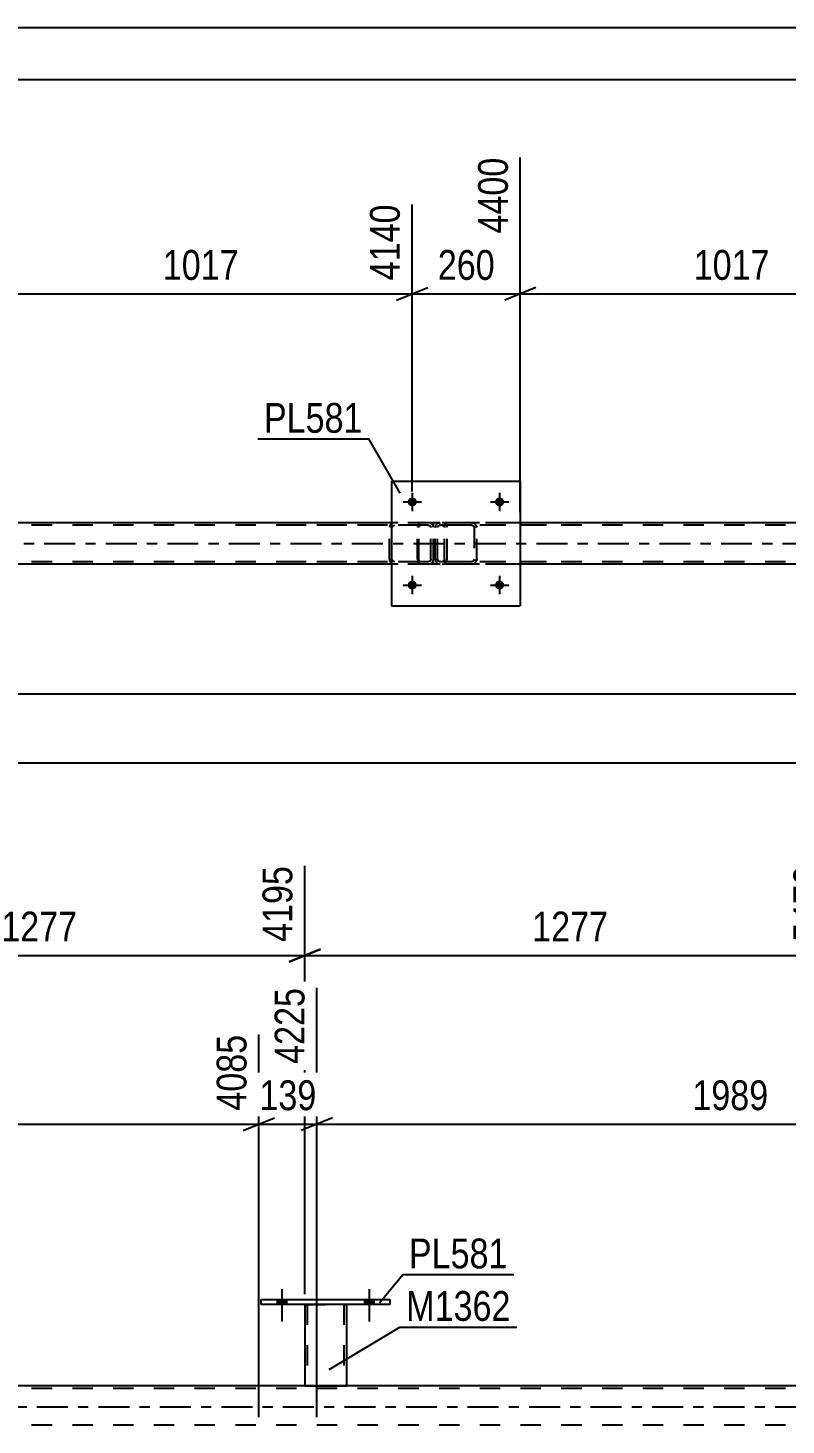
# Model space of a CAD drawing. Header units: millimetres. Extents: x 0 to 841, y 0 to 594.
# Drawn here: x 253.4 to 326.3, y 459.6 to 594 of the extents above; entities that cross this region are included whole.
import ezdxf

# ---------------------------------------------------------------- set-up
doc = ezdxf.new("R2010")
doc.units = ezdxf.units.MM
doc.linetypes.add('DXK_LINE_DOT2', pattern=[3.9198, 1.9599, -1.9599])
doc.linetypes.add('DXK_LINE_DOT3', pattern=[5.9187, 2.979, -0.9799, 0.9799, -0.9799])
doc.styles.add('Arial Narrow', font='ARIALN.TTF', dxfattribs={"height": 0.2})

# ---------------------------------------------------------------- blocks, each defined once
blk = doc.blocks.new('Unknown-318893504-1135')
at = {"color": 5, "linetype": 'Continuous'}
for p, q in [((841, 594), (0, 594)), ((836, 589), (5, 589))]:
    blk.add_line(p, q, dxfattribs=at)
blk = doc.blocks.new('Part-318893504-4870 - 4767')
at = {"color": 7, "linetype": 'DXK_LINE_DOT2'}
for p, q in [((292.56, 545.93), (292.6, 546.12)), ((292.6, 546.12), (292.56, 545.93)), ((292.56, 542.89), (292.56, 545.93)), ((292.8, 545.93), (292.82, 546.02)), ((292.8, 542.89), (292.8, 545.93)), ((292.82, 546.02), (292.87, 546.1)), ((292.86, 546.38), (293.04, 546.41)), ((293.04, 546.41), (292.86, 546.38)), ((292.87, 546.1), (292.95, 546.15)), ((292.95, 546.15), (293.04, 546.17)), ((296.08, 546.41), (293.04, 546.41)), ((296.08, 546.17), (293.04, 546.17)), ((296.08, 546.41), (296.26, 546.38)), ((296.26, 546.38), (296.08, 546.41)), ((296.08, 546.17), (296.17, 546.15)), ((296.17, 546.15), (296.25, 546.1)), ((296.25, 546.1), (296.3, 546.02)), ((296.3, 546.02), (296.32, 545.93)), ((296.32, 545.93), (296.32, 542.89)), ((296.52, 546.12), (296.56, 545.93)), ((296.56, 545.93), (296.52, 546.12)), ((296.56, 542.89), (296.56, 545.93)), ((292.6, 542.71), (292.56, 542.89)), ((292.56, 542.89), (292.6, 542.71)), ((292.82, 542.8), (292.8, 542.89)), ((292.87, 542.72), (292.82, 542.8)), ((293.04, 542.41), (292.86, 542.45)), ((292.86, 542.45), (293.04, 542.41)), ((292.95, 542.67), (292.87, 542.72)), ((293.04, 542.65), (292.95, 542.67)), ((296.08, 542.65), (293.04, 542.65)), ((296.08, 542.41), (293.04, 542.41)), ((296.17, 542.67), (296.08, 542.65)), ((296.26, 542.45), (296.08, 542.41)), ((296.08, 542.41), (296.26, 542.45)), ((296.25, 542.72), (296.17, 542.67)), ((296.3, 542.8), (296.25, 542.72)), ((296.32, 542.89), (296.3, 542.8)), ((296.56, 542.89), (296.52, 542.71)), ((296.52, 542.71), (296.56, 542.89))]:
    blk.add_line(p, q, dxfattribs=at)
at = {"color": 7, "linetype": 'DXK_LINE_DOT3'}
blk.add_line((294.56, 544.41), (294.56, 544.41), dxfattribs=at)
at = {"color": 7, "linetype": 'DXK_LINE_DOT2'}
for centre, start, end in [((293.04, 545.93), 112.5, 157.5), ((293.04, 545.93), 112.5, 157.5), ((296.08, 545.93), 22.5, 67.5), ((296.08, 545.93), 22.5, 67.5), ((293.04, 542.89), 202.5, 247.5), ((293.04, 542.89), 202.5, 247.5), ((296.08, 542.89), 292.5, 337.5), ((296.08, 542.89), 292.5, 337.5)]:
    blk.add_arc(centre, 0.48, start, end, dxfattribs=at)
blk = doc.blocks.new('Part-318893504-4785 - 4767')
at = {"color": 7, "linetype": 'DXK_LINE_DOT2'}
for p, q in [((291.9, 546.41), (276.91, 546.41)), ((291.9, 546.17), (276.91, 546.17)), ((288.19, 546.1), (288.16, 545.93)), ((288.16, 542.89), (288.16, 545.93)), ((288.2, 546.12), (288.19, 546.1)), ((288.41, 545.93), (288.43, 546.02)), ((288.41, 542.89), (288.41, 545.93)), ((288.43, 546.02), (288.49, 546.1)), ((288.67, 546.41), (288.47, 546.38)), ((288.49, 546.1), (288.57, 546.15)), ((288.57, 546.15), (288.67, 546.17)), ((292.1, 546.38), (291.9, 546.41)), ((291.9, 546.17), (292, 546.15)), ((292, 546.15), (292.08, 546.1)), ((292.08, 546.1), (292.14, 546.02)), ((292.14, 546.02), (292.16, 545.93)), ((292.16, 542.89), (292.16, 545.93)), ((292.41, 545.93), (292.37, 546.12)), ((292.41, 542.89), (292.41, 545.93)), ((291.9, 542.65), (276.91, 542.65)), ((291.9, 542.41), (276.91, 542.41)), ((288.16, 542.89), (288.18, 542.8)), ((288.18, 542.8), (288.2, 542.71)), ((288.43, 542.8), (288.41, 542.89)), ((288.49, 542.72), (288.43, 542.8)), ((288.47, 542.45), (288.67, 542.41)), ((288.57, 542.67), (288.49, 542.72)), ((288.67, 542.65), (288.57, 542.67)), ((292, 542.67), (291.9, 542.65)), ((291.9, 542.41), (292.1, 542.45)), ((292.08, 542.72), (292, 542.67)), ((292.14, 542.8), (292.08, 542.72)), ((292.16, 542.89), (292.14, 542.8)), ((292.37, 542.71), (292.41, 542.89))]:
    blk.add_line(p, q, dxfattribs=at)
for centre, start, end in [((288.65, 545.91), 110.7583, 155.68), ((291.92, 545.91), 24.32, 69.2417), ((288.65, 542.91), 204.32, 249.2417), ((291.92, 542.91), 290.7583, 335.68)]:
    blk.add_arc(centre, 0.496, start, end, dxfattribs=at)
blk = doc.blocks.new('Part-318893504-4798 - 4767')
at = {"color": 7, "linetype": 'DXK_LINE_DOT2'}
for p, q in [((290.89, 546.12), (290.87, 545.93)), ((290.87, 542.89), (290.87, 545.93)), ((290.95, 546.27), (290.89, 546.12)), ((291.03, 546.38), (290.95, 546.27)), ((291, 545.93), (291.01, 546.02)), ((291, 542.89), (291, 545.93)), ((291.01, 546.02), (291.04, 546.1)), ((291.14, 546.41), (291.03, 546.38)), ((291.04, 546.1), (291.09, 546.15)), ((291.09, 546.15), (291.14, 546.17)), ((303.29, 546.41), (291.14, 546.41)), ((303.29, 546.17), (291.14, 546.17)), ((292.41, 546.17), (292.41, 546.41)), ((293.42, 546.38), (293.23, 546.41)), ((293.23, 546.17), (293.32, 546.15)), ((293.32, 546.15), (293.41, 546.1)), ((293.41, 546.1), (293.46, 546.02)), ((293.46, 546.02), (293.48, 545.93)), ((293.48, 542.89), (293.48, 545.93)), ((293.73, 545.93), (293.69, 546.12)), ((293.73, 542.89), (293.73, 545.93)), ((290.87, 542.89), (290.89, 542.71)), ((290.89, 542.71), (290.95, 542.55)), ((290.95, 542.55), (291.03, 542.45)), ((291.01, 542.8), (291, 542.89)), ((291.04, 542.72), (291.01, 542.8)), ((291.03, 542.45), (291.14, 542.41)), ((291.09, 542.67), (291.04, 542.72)), ((291.14, 542.65), (291.09, 542.67)), ((303.29, 542.65), (291.14, 542.65)), ((303.29, 542.41), (291.14, 542.41)), ((292.41, 542.41), (292.41, 542.65)), ((293.32, 542.67), (293.23, 542.65)), ((293.23, 542.41), (293.42, 542.45)), ((293.41, 542.72), (293.32, 542.67)), ((293.46, 542.8), (293.41, 542.72)), ((293.48, 542.89), (293.46, 542.8)), ((293.69, 542.71), (293.73, 542.89))]:
    blk.add_line(p, q, dxfattribs=at)
for centre, start, end in [((293.24, 545.92), 23.8494, 68.8059), ((293.24, 542.91), 291.1941, 336.1506)]:
    blk.add_arc(centre, 0.492, start, end, dxfattribs=at)
blk = doc.blocks.new('Bolt-318893504-4912 - 4767')
at = {"linetype": 'Continuous'}
for points in [[(290.8, 540.41, -1), (289.92, 540.41, -1)], [(299.2, 540.41, -1), (298.32, 540.41, -1)]]:
    blk.add_hatch(color=1, dxfattribs=at).paths.add_polyline_path(points)
at = {"color": 1, "linetype": 'Continuous'}
for p, q in [((289.48, 540.41), (291.24, 540.41)), ((290.36, 541.29), (290.36, 539.53)), ((297.88, 540.41), (299.64, 540.41)), ((298.76, 541.29), (298.76, 539.53))]:
    blk.add_line(p, q, dxfattribs=at)
blk = doc.blocks.new('Part-318893504-4875 - 4767')
at = {"color": 2, "linetype": 'Continuous'}
for p, q in [((288.36, 550.41), (288.36, 538.41)), ((288.36, 550.41), (300.76, 550.41)), ((300.76, 550.41), (300.76, 538.41)), ((288.36, 538.41), (300.76, 538.41))]:
    blk.add_line(p, q, dxfattribs=at)
blk = doc.blocks.new('Bolt-318893504-4913 - 4767')
at = {"linetype": 'Continuous'}
for points in [[(290.8, 548.41, -1), (289.92, 548.41, -1)], [(299.2, 548.41, -1), (298.32, 548.41, -1)]]:
    blk.add_hatch(color=1, dxfattribs=at).paths.add_polyline_path(points)
at = {"color": 1, "linetype": 'Continuous'}
for p, q in [((289.48, 548.41), (291.24, 548.41)), ((290.36, 549.29), (290.36, 547.53)), ((297.88, 548.41), (299.64, 548.41)), ((298.76, 549.29), (298.76, 547.53))]:
    blk.add_line(p, q, dxfattribs=at)
blk = doc.blocks.new('Part-318893504-4945 - 4767')
at = {"color": 7, "linetype": 'DXK_LINE_DOT2'}
for p, q in [((726.08, 546.17), (124.75, 546.17)), ((300.76, 546.41), (288.36, 546.41)), ((726.08, 542.65), (124.75, 542.65)), ((300.76, 542.41), (288.36, 542.41))]:
    blk.add_line(p, q, dxfattribs=at)
at = {"color": 2, "linetype": 'Continuous'}
for p, q in [((288.36, 546.41), (249.68, 546.41)), ((339.44, 546.41), (300.76, 546.41)), ((288.36, 542.41), (249.68, 542.41)), ((339.44, 542.41), (300.76, 542.41))]:
    blk.add_line(p, q, dxfattribs=at)
at = {"color": 7, "linetype": 'DXK_LINE_DOT3'}
blk.add_line((124.75, 544.41), (726.08, 544.41), dxfattribs=at)
blk = doc.blocks.new('Part-318893504-3421 - 3250')
at = {"color": 2, "linetype": 'Continuous'}
for p, q in [((280.02, 471.21), (280.02, 463.37)), ((284.02, 471.21), (284.02, 463.37)), ((280.02, 463.37), (284.02, 463.37))]:
    blk.add_line(p, q, dxfattribs=at)
at = {"color": 7, "linetype": 'DXK_LINE_DOT2'}
for p, q in [((280.02, 471.21), (284.02, 471.21)), ((280.02, 471.21), (280.02, 471.21)), ((280.02, 471.21), (280.02, 471.21)), ((280.26, 471.21), (280.26, 463.37)), ((283.78, 471.21), (283.78, 463.37)), ((284.02, 471.21), (284.02, 471.21)), ((284.02, 471.21), (284.02, 471.21)), ((283.76, 463.37), (283.72, 463.37)), ((283.72, 463.37), (283.76, 463.37)), ((283.78, 463.37), (283.76, 463.37)), ((283.76, 463.37), (283.78, 463.37))]:
    blk.add_line(p, q, dxfattribs=at)
blk = doc.blocks.new('Bolt-318893504-3432 - 3250')
at = {"linetype": 'Continuous'}
for points in [[(277.38, 471.21), (278.26, 471.21), (278.26, 471.69), (277.38, 471.69)], [(285.78, 471.21), (286.66, 471.21), (286.66, 471.69), (285.78, 471.69)]]:
    blk.add_hatch(color=1, dxfattribs=at).paths.add_polyline_path(points)
at = {"color": 1, "linetype": 'Continuous'}
for p, q in [((277.82, 472.69), (277.82, 469.57)), ((286.22, 472.69), (286.22, 469.57)), ((277.38, 471.69), (277.38, 471.21)), ((278.26, 471.69), (278.26, 471.21)), ((285.78, 471.69), (285.78, 471.21)), ((286.66, 471.69), (286.66, 471.21))]:
    blk.add_line(p, q, dxfattribs=at)
blk = doc.blocks.new('Bolt-318893504-3431 - 3250')
at = {"linetype": 'Continuous'}
for points in [[(277.38, 471.21), (278.26, 471.21), (278.26, 471.69), (277.38, 471.69)], [(285.78, 471.21), (286.66, 471.21), (286.66, 471.69), (285.78, 471.69)]]:
    blk.add_hatch(color=1, dxfattribs=at).paths.add_polyline_path(points)
at = {"color": 1, "linetype": 'Continuous'}
for p, q in [((277.82, 472.69), (277.82, 469.57)), ((286.22, 472.69), (286.22, 469.57)), ((277.38, 471.69), (277.38, 471.21)), ((278.26, 471.69), (278.26, 471.21)), ((285.78, 471.69), (285.78, 471.21)), ((286.66, 471.69), (286.66, 471.21))]:
    blk.add_line(p, q, dxfattribs=at)
blk = doc.blocks.new('Part-318893504-3498 - 3250')
at = {"color": 2, "linetype": 'Continuous'}
for p, q in [((275.82, 471.69), (288.22, 471.69)), ((275.82, 471.21), (275.82, 471.69)), ((288.22, 471.21), (275.82, 471.21)), ((288.22, 471.69), (288.22, 471.21))]:
    blk.add_line(p, q, dxfattribs=at)
blk = doc.blocks.new('Part-318893504-3659 - 3250')
at = {"color": 2, "linetype": 'Continuous'}
blk.add_line((433.26, 463.37), (112.2, 463.37), dxfattribs=at)
at = {"color": 7, "linetype": 'DXK_LINE_DOT2'}
for p, q in [((726.08, 463.13), (112.2, 463.13)), ((726.08, 459.61), (112.2, 459.61))]:
    blk.add_line(p, q, dxfattribs=at)
at = {"color": 7, "linetype": 'DXK_LINE_DOT3'}
blk.add_line((112.2, 461.37), (726.08, 461.37), dxfattribs=at)
blk = doc.blocks.new('StraightDimension-318893504-5585 - 4767')
at = {"color": 7, "linetype": 'Continuous'}
blk.add_line((124.11, 523.3), (763.84, 523.3), dxfattribs=at)
blk = doc.blocks.new('StraightDimension-318893504-8403 - 4767')
at = {"color": 7, "linetype": 'Continuous'}
blk.add_line((124.75, 529.94), (763.2, 529.94), dxfattribs=at)
blk = doc.blocks.new('StraightDimension-318893504-9089 - 4767')
at = {"color": 7, "linetype": 'Continuous'}
for p, q in [((300.76, 547.41), (300.76, 581.53)), ((341.44, 549.41), (341.44, 577.03)), ((302.26, 569.02), (299.26, 567.82)), ((339.94, 567.82), (342.94, 569.02)), ((300.76, 568.42), (341.44, 568.42))]:
    blk.add_line(p, q, dxfattribs=at)
at = {"color": 0}
blk.add_wipeout([(325.36, 569.17), (325.36, 573.37), (316.84, 573.37), (316.84, 569.17)], dxfattribs=at)
at = {"color": 3, "style": 'Arial Narrow'}
blk.add_text('1017', height=2.863, dxfattribs=at).set_placement((317.44, 569.77))
at = {"color": 0, "linetype": 'Continuous'}
blk.add_wipeout([(340.84, 577.63), (336.64, 577.63), (336.64, 569.12), (340.84, 569.12)], dxfattribs=at)
at = {"color": 3, "linetype": 'Continuous', "style": 'Arial Narrow'}
blk.add_text('5417', height=2.863, rotation=90.0002, dxfattribs=at).set_placement((340.24, 569.72))
blk = doc.blocks.new('StraightDimension-318893504-9090 - 4767')
at = {"color": 7, "linetype": 'Continuous'}
for p, q in [((300.76, 547.41), (300.76, 581.53)), ((290.36, 549.41), (290.36, 577.03)), ((288.86, 567.82), (291.86, 569.02)), ((302.26, 569.02), (299.26, 567.82)), ((290.36, 568.42), (300.76, 568.42))]:
    blk.add_line(p, q, dxfattribs=at)
at = {"color": 0}
blk.add_wipeout([(298.9, 569.17), (298.9, 573.37), (292.22, 573.37), (292.22, 569.17)], dxfattribs=at)
at = {"color": 3, "style": 'Arial Narrow'}
blk.add_text('260', height=2.863, dxfattribs=at).set_placement((292.82, 569.77))
at = {"color": 0, "linetype": 'Continuous'}
blk.add_wipeout([(300.16, 582.13), (295.96, 582.13), (295.96, 573.62), (300.16, 573.62)], dxfattribs=at)
at = {"color": 3, "linetype": 'Continuous', "style": 'Arial Narrow'}
blk.add_text('4400', height=2.863, rotation=90.0002, dxfattribs=at).set_placement((299.56, 574.22))
blk = doc.blocks.new('StraightDimension-318893504-9091 - 4767')
at = {"color": 7, "linetype": 'Continuous'}
for p, q in [((249.68, 547.41), (249.68, 581.53)), ((290.36, 549.41), (290.36, 577.03)), ((251.18, 569.02), (248.18, 567.82)), ((288.86, 567.82), (291.86, 569.02)), ((249.68, 568.42), (290.36, 568.42))]:
    blk.add_line(p, q, dxfattribs=at)
at = {"color": 0}
blk.add_wipeout([(274.28, 569.17), (274.28, 573.37), (265.76, 573.37), (265.76, 569.17)], dxfattribs=at)
at = {"color": 3, "style": 'Arial Narrow'}
blk.add_text('1017', height=2.863, dxfattribs=at).set_placement((266.36, 569.77))
at = {"color": 0, "linetype": 'Continuous'}
blk.add_wipeout([(289.76, 577.63), (285.56, 577.63), (285.56, 569.12), (289.76, 569.12)], dxfattribs=at)
at = {"color": 3, "linetype": 'Continuous', "style": 'Arial Narrow'}
blk.add_text('4140', height=2.863, rotation=90.0002, dxfattribs=at).set_placement((289.16, 569.72))
blk = doc.blocks.new('StraightDimension-318893504-12227 - 3250')
at = {"color": 7, "linetype": 'Continuous'}
for p, q in [((281.19, 460.37), (281.19, 501.66)), ((360.75, 460.37), (360.75, 497.16)), ((282.69, 489.15), (279.69, 487.95)), ((281.19, 488.55), (360.75, 488.55)), ((359.25, 487.95), (362.25, 489.15))]:
    blk.add_line(p, q, dxfattribs=at)
at = {"color": 0}
blk.add_wipeout([(325.22, 489.3), (325.22, 493.5), (316.71, 493.5), (316.71, 489.3)], dxfattribs=at)
at = {"color": 3, "style": 'Arial Narrow'}
blk.add_text('1989', height=2.863, dxfattribs=at).set_placement((317.31, 489.9))
at = {"color": 0, "linetype": 'Continuous'}
blk.add_wipeout([(360.15, 497.76), (355.95, 497.76), (355.95, 489.25), (360.15, 489.25)], dxfattribs=at)
at = {"color": 3, "linetype": 'Continuous', "style": 'Arial Narrow'}
blk.add_text('6214', height=2.863, rotation=90.0002, dxfattribs=at).set_placement((359.55, 489.85))
blk = doc.blocks.new('StraightDimension-318893504-12229 - 3250')
at = {"color": 7, "linetype": 'Continuous'}
for p, q in [((196.05, 460.37), (196.05, 501.66)), ((275.61, 460.37), (275.61, 497.16)), ((197.55, 489.15), (194.55, 487.95)), ((196.05, 488.55), (275.61, 488.55)), ((274.11, 487.95), (277.11, 489.15))]:
    blk.add_line(p, q, dxfattribs=at)
at = {"color": 0}
blk.add_wipeout([(240.09, 489.3), (240.09, 493.5), (231.58, 493.5), (231.58, 489.3)], dxfattribs=at)
at = {"color": 3, "style": 'Arial Narrow'}
blk.add_text('1989', height=2.863, dxfattribs=at).set_placement((232.18, 489.9))
at = {"color": 0, "linetype": 'Continuous'}
blk.add_wipeout([(275.01, 497.76), (270.81, 497.76), (270.81, 489.25), (275.01, 489.25)], dxfattribs=at)
at = {"color": 3, "linetype": 'Continuous', "style": 'Arial Narrow'}
blk.add_text('4085', height=2.863, rotation=90.0002, dxfattribs=at).set_placement((274.41, 489.85))
blk = doc.blocks.new('StraightDimension-318893504-7971 - 3250')
at = {"color": 7, "linetype": 'Continuous'}
for p, q in [((280.02, 472.21), (280.02, 513.39)), ((331.1, 472.21), (331.1, 513.39)), ((281.52, 505.38), (278.52, 504.18)), ((329.6, 504.18), (332.6, 505.38)), ((280.02, 504.78), (331.1, 504.78))]:
    blk.add_line(p, q, dxfattribs=at)
at = {"color": 0}
blk.add_wipeout([(309.81, 505.53), (309.81, 509.73), (301.3, 509.73), (301.3, 505.53)], dxfattribs=at)
at = {"color": 3, "style": 'Arial Narrow'}
blk.add_text('1277', height=2.863, dxfattribs=at).set_placement((301.9, 506.13))
at = {"color": 0, "linetype": 'Continuous'}
blk.add_wipeout([(330.5, 513.99), (326.3, 513.99), (326.3, 505.48), (330.5, 505.48)], dxfattribs=at)
at = {"color": 3, "linetype": 'Continuous', "style": 'Arial Narrow'}
blk.add_text('5472', height=2.863, rotation=90.0002, dxfattribs=at).set_placement((329.9, 506.08))
blk = doc.blocks.new('StraightDimension-318893504-7972 - 3250')
at = {"color": 7, "linetype": 'Continuous'}
for p, q in [((228.94, 472.21), (228.94, 513.39)), ((280.02, 472.21), (280.02, 513.39)), ((230.44, 505.38), (227.44, 504.18)), ((278.52, 504.18), (281.52, 505.38)), ((228.94, 504.78), (280.02, 504.78))]:
    blk.add_line(p, q, dxfattribs=at)
at = {"color": 0}
blk.add_wipeout([(258.73, 505.53), (258.73, 509.73), (250.22, 509.73), (250.22, 505.53)], dxfattribs=at)
at = {"color": 3, "style": 'Arial Narrow'}
blk.add_text('1277', height=2.863, dxfattribs=at).set_placement((250.82, 506.13))
at = {"color": 0, "linetype": 'Continuous'}
blk.add_wipeout([(279.42, 513.99), (275.22, 513.99), (275.22, 505.48), (279.42, 505.48)], dxfattribs=at)
at = {"color": 3, "linetype": 'Continuous', "style": 'Arial Narrow'}
blk.add_text('4195', height=2.863, rotation=90.0002, dxfattribs=at).set_placement((278.82, 506.08))
blk = doc.blocks.new('StraightDimension-318893504-12228 - 3250')
at = {"color": 7, "linetype": 'Continuous'}
for p, q in [((281.19, 460.37), (281.19, 501.66)), ((275.61, 460.37), (275.61, 497.16)), ((274.11, 487.95), (277.11, 489.15)), ((275.61, 488.55), (281.19, 488.55)), ((282.69, 489.15), (279.69, 487.95))]:
    blk.add_line(p, q, dxfattribs=at)
at = {"color": 0}
blk.add_wipeout([(281.74, 489.3), (281.74, 493.5), (275.06, 493.5), (275.06, 489.3)], dxfattribs=at)
at = {"color": 3, "style": 'Arial Narrow'}
blk.add_text('139', height=2.863, dxfattribs=at).set_placement((275.66, 489.9))
at = {"color": 0, "linetype": 'Continuous'}
blk.add_wipeout([(280.59, 502.26), (276.39, 502.26), (276.39, 493.75), (280.59, 493.75)], dxfattribs=at)
at = {"color": 3, "linetype": 'Continuous', "style": 'Arial Narrow'}
blk.add_text('4225', height=2.863, rotation=90.0002, dxfattribs=at).set_placement((279.99, 494.35))
blk = doc.blocks.new('Mark-318893504-4871 - 4767')
at = {"color": 0}
blk.add_wipeout([(285.59, 555.06), (285.59, 558.06), (276.09, 558.06), (276.09, 555.06)], dxfattribs=at)
blk.add_wipeout([(285.59, 555.06), (285.59, 558.06), (276.09, 558.06), (276.09, 555.06)], dxfattribs=at)
at = {"color": 30, "linetype": 'Continuous'}
for p in [(275.49, 554.46), (289.19, 549.26)]:
    blk.add_line(p, (286.19, 554.46), dxfattribs=at)
at = {"color": 3, "style": 'Arial Narrow'}
blk.add_text('PL581', height=2.863, dxfattribs=at).set_placement((276.09, 555.06))
blk = doc.blocks.new('Mark-318893504-3417 - 3250')
at = {"color": 0}
blk.add_wipeout([(299.83, 469.63), (299.83, 472.63), (289.78, 472.63), (289.78, 469.63)], dxfattribs=at)
blk.add_wipeout([(299.83, 469.63), (299.83, 472.63), (289.78, 472.63), (289.78, 469.63)], dxfattribs=at)
at = {"color": 30, "linetype": 'Continuous'}
for p, q in [((282.36, 464.94), (289.18, 469.03)), ((289.18, 469.03), (300.43, 469.03))]:
    blk.add_line(p, q, dxfattribs=at)
at = {"color": 3, "style": 'Arial Narrow'}
blk.add_text('M1362', height=2.863, dxfattribs=at).set_placement((289.78, 469.63))
blk = doc.blocks.new('Mark-318893504-3494 - 3250')
at = {"color": 0}
blk.add_wipeout([(299.54, 474.68), (299.54, 477.68), (290.04, 477.68), (290.04, 474.68)], dxfattribs=at)
blk.add_wipeout([(299.54, 474.68), (299.54, 477.68), (290.04, 477.68), (290.04, 474.68)], dxfattribs=at)
at = {"color": 30, "linetype": 'Continuous'}
for p, q in [((287.2, 471.35), (289.44, 474.08)), ((289.44, 474.08), (300.14, 474.08))]:
    blk.add_line(p, q, dxfattribs=at)
at = {"color": 3, "style": 'Arial Narrow'}
blk.add_text('PL581', height=2.863, dxfattribs=at).set_placement((290.04, 474.68))

msp = doc.modelspace()

# ---------------------------------------------------------------- block references
for name in ['Unknown-318893504-1135', 'Part-318893504-4875 - 4767', 'Bolt-318893504-4913 - 4767', 'Part-318893504-4945 - 4767', 'Part-318893504-4785 - 4767', 'Part-318893504-4798 - 4767', 'Part-318893504-4870 - 4767', 'Bolt-318893504-4912 - 4767', 'Bolt-318893504-3432 - 3250', 'Bolt-318893504-3431 - 3250', 'Part-318893504-3498 - 3250', 'Part-318893504-3421 - 3250', 'Part-318893504-3659 - 3250']:
    msp.add_blockref(name, (0, 0))

# ---------------------------------------------------------------- next in the draw order: block references
for name in ['StraightDimension-318893504-9089 - 4767', 'StraightDimension-318893504-5585 - 4767', 'StraightDimension-318893504-12229 - 3250', 'StraightDimension-318893504-12227 - 3250']:
    msp.add_blockref(name, (0, 0))

# ---------------------------------------------------------------- next in the draw order: block references
for name in ['StraightDimension-318893504-9090 - 4767', 'StraightDimension-318893504-8403 - 4767', 'StraightDimension-318893504-7971 - 3250']:
    msp.add_blockref(name, (0, 0))

# ---------------------------------------------------------------- next in the draw order: block references
for name in ['StraightDimension-318893504-9091 - 4767', 'StraightDimension-318893504-7972 - 3250']:
    msp.add_blockref(name, (0, 0))

# ---------------------------------------------------------------- next in the draw order: block references
for name in ['Mark-318893504-4871 - 4767', 'StraightDimension-318893504-12228 - 3250']:
    msp.add_blockref(name, (0, 0))

# ---------------------------------------------------------------- next in the draw order: block references
msp.add_blockref('Mark-318893504-3417 - 3250', (0, 0))

# ---------------------------------------------------------------- next in the draw order: block references
msp.add_blockref('Mark-318893504-3494 - 3250', (0, 0))

doc.saveas('drawing.dxf')
